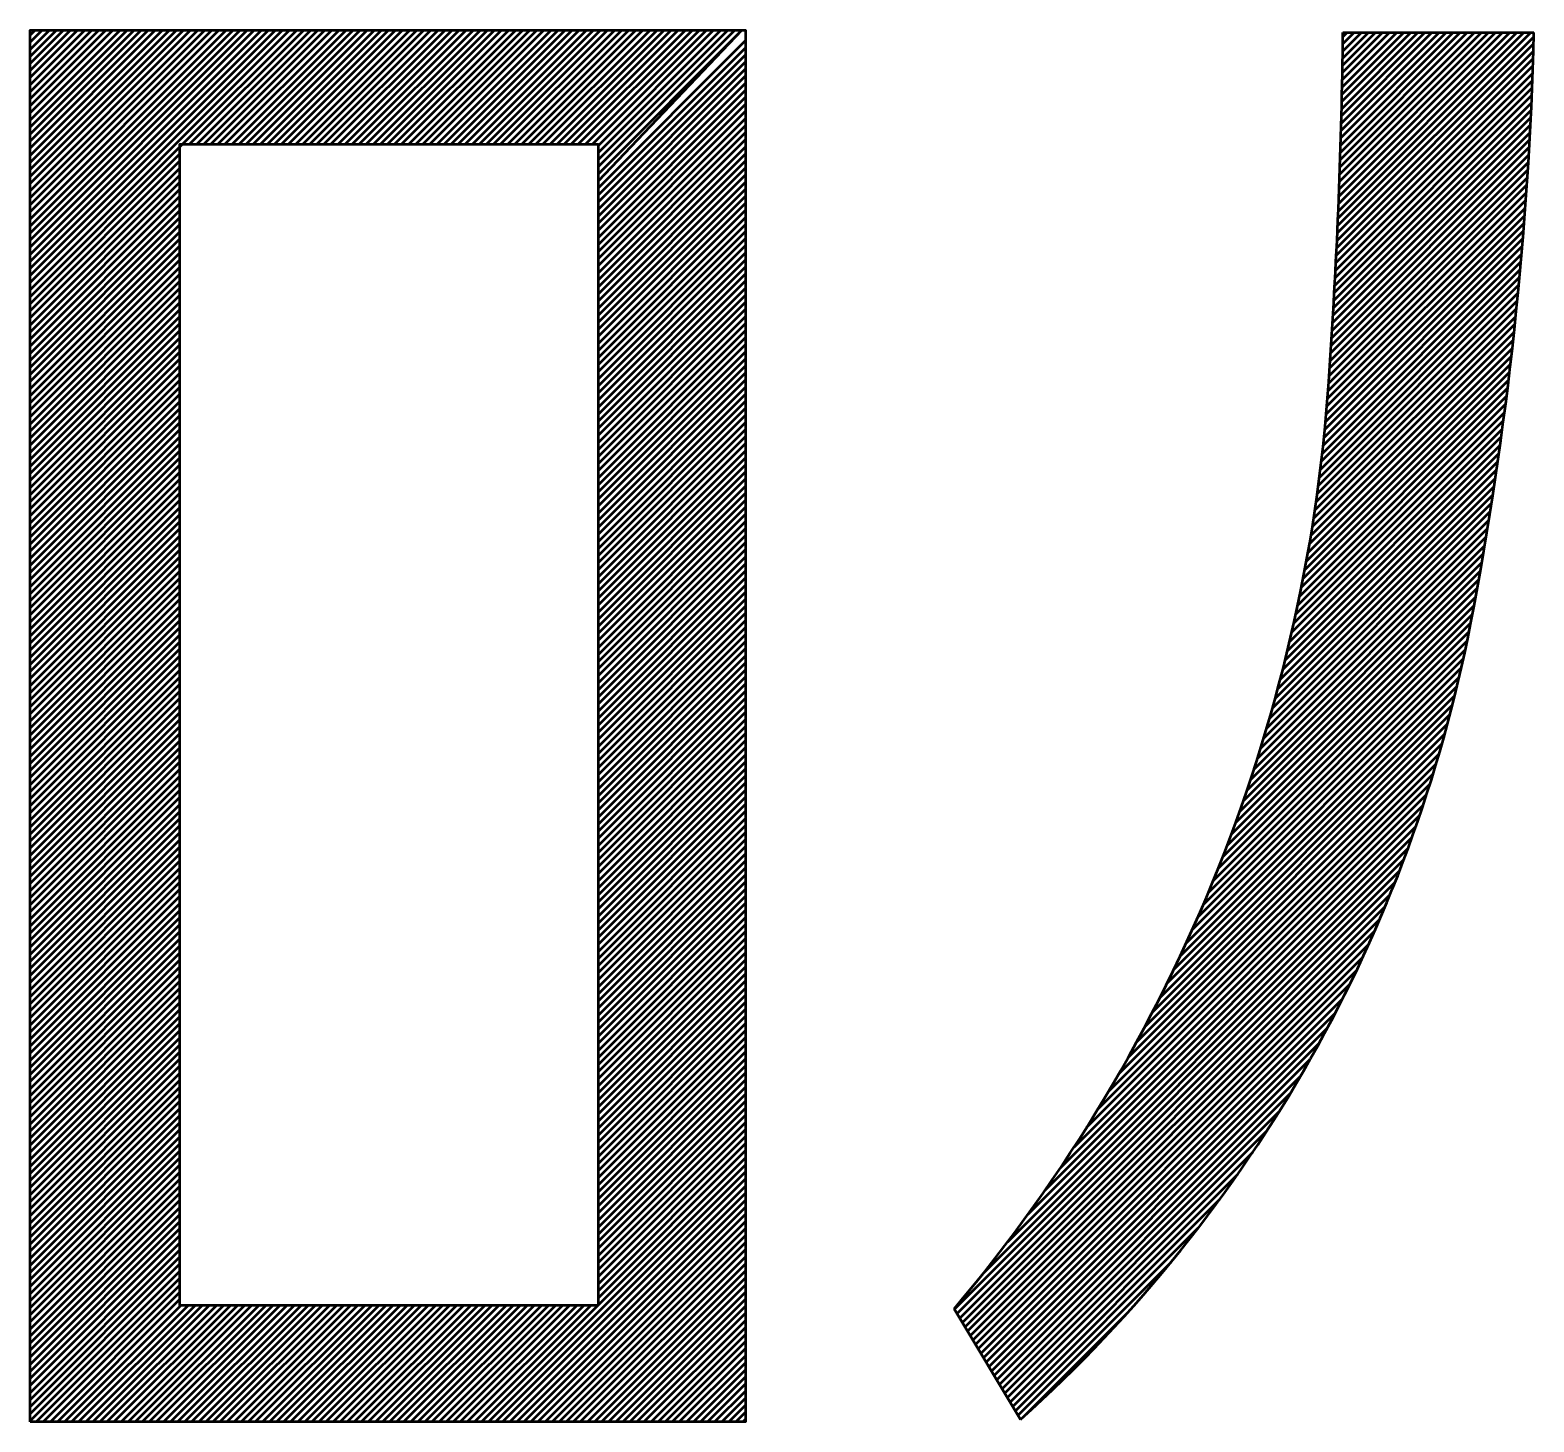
# Model space of a CAD drawing. Units: millimetres at full size, sheet at 1:50. Extents: x -14288 to 14412, y -10089 to 9986.
# Drawn here: x -1532.1 to -1262.2, y -9144.7 to -8895 of the extents above; entities that cross this region are included whole.
import ezdxf

# ---------------------------------------------------------------- set-up
doc = ezdxf.new("R2010")
doc.units = ezdxf.units.MM
doc.header["$LTSCALE"] = 50
doc.layers.add('2-8_図枠', color=251, linetype='Continuous', lineweight=50)

msp = doc.modelspace()

# ---------------------------------------------------------------- linework, layer by layer
at = {"layer": '2-8_図枠'}
for p, q in [((-1532.1, -8941.6), (-1485.52, -8895.02)), ((-1532.1, -8940.33), (-1486.79, -8895.02)), ((-1532.1, -8939.06), (-1488.06, -8895.02)), ((-1532.1, -8937.8), (-1489.32, -8895.02)), ((-1532.1, -8936.53), (-1490.59, -8895.02)), ((-1532.1, -8935.26), (-1491.86, -8895.02)), ((-1532.1, -8933.99), (-1493.13, -8895.02)), ((-1532.1, -8932.72), (-1494.4, -8895.02)), ((-1532.1, -8931.45), (-1495.67, -8895.02)), ((-1532.1, -8930.18), (-1496.93, -8895.02)), ((-1532.1, -8928.92), (-1498.2, -8895.02)), ((-1532.1, -8927.65), (-1499.47, -8895.02)), ((-1532.1, -8926.38), (-1500.74, -8895.02)), ((-1532.1, -8925.11), (-1502.01, -8895.02)), ((-1532.1, -8923.84), (-1503.28, -8895.02)), ((-1532.1, -8922.57), (-1504.55, -8895.02)), ((-1532.1, -8921.31), (-1505.81, -8895.02)), ((-1532.1, -8920.04), (-1507.08, -8895.02)), ((-1532.1, -8918.77), (-1508.35, -8895.02)), ((-1532.1, -8917.5), (-1509.62, -8895.02)), ((-1532.1, -8916.23), (-1510.89, -8895.02)), ((-1532.1, -8914.96), (-1512.16, -8895.02)), ((-1532.1, -8913.7), (-1513.42, -8895.02)), ((-1532.1, -8912.43), (-1514.69, -8895.02)), ((-1532.1, -8911.16), (-1515.96, -8895.02)), ((-1532.1, -8909.89), (-1517.23, -8895.02)), ((-1532.1, -8908.62), (-1518.5, -8895.02)), ((-1532.1, -8907.35), (-1519.77, -8895.02)), ((-1532.1, -8906.09), (-1521.03, -8895.02)), ((-1532.1, -8904.82), (-1522.3, -8895.02)), ((-1532.1, -8903.55), (-1523.57, -8895.02)), ((-1532.1, -8902.28), (-1524.84, -8895.02)), ((-1532.1, -8901.01), (-1526.11, -8895.02)), ((-1532.1, -8899.74), (-1527.38, -8895.02)), ((-1532.1, -8898.48), (-1528.64, -8895.02)), ((-1532.1, -8897.21), (-1529.91, -8895.02)), ((-1532.1, -8895.94), (-1531.18, -8895.02)), ((-1504.73, -8915.49), (-1484.25, -8895.02)), ((-1503.46, -8915.49), (-1482.98, -8895.02)), ((-1502.19, -8915.49), (-1481.71, -8895.02)), ((-1500.92, -8915.49), (-1480.45, -8895.02)), ((-1499.65, -8915.49), (-1479.18, -8895.02)), ((-1498.38, -8915.49), (-1477.91, -8895.02)), ((-1497.12, -8915.49), (-1476.64, -8895.02)), ((-1495.85, -8915.49), (-1475.37, -8895.02)), ((-1494.58, -8915.49), (-1474.1, -8895.02)), ((-1493.31, -8915.49), (-1472.84, -8895.02)), ((-1492.04, -8915.49), (-1471.57, -8895.02)), ((-1490.77, -8915.49), (-1470.3, -8895.02)), ((-1489.51, -8915.49), (-1469.03, -8895.02)), ((-1488.24, -8915.49), (-1467.76, -8895.02)), ((-1486.97, -8915.49), (-1466.49, -8895.02)), ((-1485.7, -8915.49), (-1465.23, -8895.02)), ((-1484.43, -8915.49), (-1463.96, -8895.02)), ((-1483.16, -8915.49), (-1462.69, -8895.02)), ((-1481.9, -8915.49), (-1461.42, -8895.02)), ((-1480.63, -8915.49), (-1460.15, -8895.02)), ((-1479.36, -8915.49), (-1458.88, -8895.02)), ((-1478.09, -8915.49), (-1457.62, -8895.02)), ((-1476.82, -8915.49), (-1456.35, -8895.02)), ((-1475.55, -8915.49), (-1455.08, -8895.02)), ((-1474.28, -8915.49), (-1453.81, -8895.02)), ((-1473.02, -8915.49), (-1452.54, -8895.02)), ((-1471.75, -8915.49), (-1451.27, -8895.02)), ((-1470.48, -8915.49), (-1450.01, -8895.02)), ((-1469.21, -8915.49), (-1448.74, -8895.02)), ((-1467.94, -8915.49), (-1447.47, -8895.02)), ((-1466.67, -8915.49), (-1446.2, -8895.02)), ((-1465.41, -8915.49), (-1444.93, -8895.02)), ((-1464.14, -8915.49), (-1443.66, -8895.02)), ((-1462.87, -8915.49), (-1442.39, -8895.02)), ((-1461.6, -8915.49), (-1441.13, -8895.02)), ((-1460.33, -8915.49), (-1439.86, -8895.02)), ((-1459.06, -8915.49), (-1438.59, -8895.02)), ((-1457.8, -8915.49), (-1437.32, -8895.02)), ((-1456.53, -8915.49), (-1436.05, -8895.02)), ((-1455.26, -8915.49), (-1434.78, -8895.02)), ((-1453.99, -8915.49), (-1433.52, -8895.02)), ((-1452.72, -8915.49), (-1432.25, -8895.02)), ((-1451.45, -8915.49), (-1430.98, -8895.02)), ((-1450.19, -8915.49), (-1429.71, -8895.02)), ((-1448.92, -8915.49), (-1428.44, -8895.02)), ((-1447.65, -8915.49), (-1427.17, -8895.02)), ((-1446.38, -8915.49), (-1425.91, -8895.02)), ((-1445.11, -8915.49), (-1424.64, -8895.02)), ((-1443.84, -8915.49), (-1423.37, -8895.02)), ((-1442.58, -8915.49), (-1422.1, -8895.02)), ((-1441.31, -8915.49), (-1420.83, -8895.02)), ((-1440.04, -8915.49), (-1419.56, -8895.02)), ((-1438.77, -8915.49), (-1418.3, -8895.02)), ((-1437.5, -8915.49), (-1417.03, -8895.02)), ((-1436.23, -8915.49), (-1415.76, -8895.02)), ((-1434.97, -8915.49), (-1414.49, -8895.02)), ((-1433.7, -8915.49), (-1413.22, -8895.02)), ((-1432.43, -8915.49), (-1411.95, -8895.02)), ((-1431.16, -8915.49), (-1410.69, -8895.02)), ((-1404.34, -8895.02), (-1430.16, -8922.11)), ((-1430.16, -8920.84), (-1404.34, -8895.02)), ((-1430.16, -8919.57), (-1405.61, -8895.02)), ((-1430.16, -8918.3), (-1406.88, -8895.02)), ((-1430.16, -8917.04), (-1408.15, -8895.02)), ((-1430.16, -8915.77), (-1409.42, -8895.02)), ((-1297.47, -8931.47), (-1262.2, -8896.21)), ((-1297.41, -8930.14), (-1262.72, -8895.46)), ((-1297.35, -8928.81), (-1263.99, -8895.46)), ((-1297.29, -8927.49), (-1265.26, -8895.46)), ((-1297.24, -8926.17), (-1266.53, -8895.46)), ((-1297.18, -8924.85), (-1267.8, -8895.46)), ((-1297.13, -8923.53), (-1269.06, -8895.46)), ((-1297.08, -8922.21), (-1270.33, -8895.46)), ((-1297.04, -8920.89), (-1271.6, -8895.46)), ((-1296.99, -8919.58), (-1272.87, -8895.46)), ((-1296.95, -8918.27), (-1274.14, -8895.46)), ((-1296.91, -8916.96), (-1275.41, -8895.46)), ((-1296.87, -8915.65), (-1276.67, -8895.46)), ((-1296.83, -8914.34), (-1277.94, -8895.46)), ((-1296.79, -8913.04), (-1279.21, -8895.46)), ((-1296.75, -8911.73), (-1280.48, -8895.46)), ((-1296.72, -8910.43), (-1281.75, -8895.46)), ((-1296.69, -8909.13), (-1283.02, -8895.46)), ((-1296.66, -8907.83), (-1284.29, -8895.46)), ((-1296.63, -8906.53), (-1285.55, -8895.46)), ((-1296.6, -8905.24), (-1286.82, -8895.46)), ((-1296.58, -8903.95), (-1288.09, -8895.46)), ((-1296.56, -8902.65), (-1289.36, -8895.46)), ((-1296.53, -8901.36), (-1290.63, -8895.46)), ((-1296.51, -8900.08), (-1291.9, -8895.46)), ((-1296.5, -8898.79), (-1293.16, -8895.46)), ((-1296.48, -8897.5), (-1294.43, -8895.46)), ((-1296.46, -8895.46), (-1262.19, -8895.46)), ((-1296.46, -8896.22), (-1295.7, -8895.46)), ((-1430.16, -8923.38), (-1403.7, -8896.91)), ((-1430.16, -8924.65), (-1403.7, -8898.18)), ((-1297.59, -8934.13), (-1262.28, -8898.82)), ((-1297.53, -8932.8), (-1262.24, -8897.51)), ((-1430.16, -8925.91), (-1403.7, -8899.45)), ((-1430.16, -8927.18), (-1403.7, -8900.71)), ((-1297.72, -8936.8), (-1262.36, -8901.44)), ((-1297.66, -8935.46), (-1262.32, -8900.13)), ((-1430.16, -8928.45), (-1403.7, -8901.98)), ((-1430.16, -8929.72), (-1403.7, -8903.25)), ((-1297.86, -8939.48), (-1262.46, -8904.07)), ((-1297.79, -8938.14), (-1262.41, -8902.75)), ((-1430.16, -8930.99), (-1403.7, -8904.52)), ((-1430.16, -8932.26), (-1403.7, -8905.79)), ((-1430.16, -8933.52), (-1403.7, -8907.06)), ((-1298.01, -8942.16), (-1262.56, -8906.71)), ((-1297.94, -8940.82), (-1262.51, -8905.39)), ((-1430.16, -8934.79), (-1403.7, -8908.33)), ((-1430.16, -8936.06), (-1403.7, -8909.59)), ((-1298.17, -8944.85), (-1262.68, -8909.36)), ((-1298.09, -8943.51), (-1262.62, -8908.04)), ((-1430.16, -8937.33), (-1403.7, -8910.86)), ((-1430.16, -8938.6), (-1403.7, -8912.13)), ((-1298.33, -8947.55), (-1262.81, -8912.03)), ((-1298.25, -8946.2), (-1262.74, -8910.7)), ((-1430.16, -8939.87), (-1403.7, -8913.4)), ((-1430.16, -8941.13), (-1403.7, -8914.67)), ((-1298.5, -8950.26), (-1262.95, -8914.71)), ((-1298.41, -8948.9), (-1262.88, -8913.37)), ((-1532.1, -8942.87), (-1504.73, -8915.49)), ((-1532.1, -8944.14), (-1505.2, -8917.23)), ((-1430.16, -8942.4), (-1403.7, -8915.94)), ((-1430.16, -8943.67), (-1403.7, -8917.2)), ((-1298.68, -8952.97), (-1263.1, -8917.4)), ((-1298.59, -8951.61), (-1263.02, -8916.05)), ((-1532.1, -8945.41), (-1505.2, -8918.5)), ((-1532.1, -8946.67), (-1505.2, -8919.77)), ((-1430.16, -8944.94), (-1403.7, -8918.47)), ((-1430.16, -8946.21), (-1403.7, -8919.74)), ((-1298.86, -8955.69), (-1263.26, -8920.1)), ((-1298.77, -8954.33), (-1263.18, -8918.74)), ((-1532.1, -8947.94), (-1505.2, -8921.04)), ((-1532.1, -8949.21), (-1505.2, -8922.31)), ((-1430.16, -8947.48), (-1403.7, -8921.01)), ((-1430.16, -8948.74), (-1403.7, -8922.28)), ((-1299.03, -8958.4), (-1263.44, -8922.81)), ((-1298.94, -8957.04), (-1263.35, -8921.45)), ((-1532.1, -8950.48), (-1505.2, -8923.57)), ((-1532.1, -8951.75), (-1505.2, -8924.84)), ((-1430.16, -8950.01), (-1403.7, -8923.55)), ((-1430.16, -8951.28), (-1403.7, -8924.81)), ((-1430.16, -8952.55), (-1403.7, -8926.08)), ((-1299.23, -8961.13), (-1263.63, -8925.53)), ((-1299.12, -8959.76), (-1263.53, -8924.17)), ((-1532.1, -8953.02), (-1505.2, -8926.11)), ((-1532.1, -8954.28), (-1505.2, -8927.38)), ((-1532.1, -8955.55), (-1505.2, -8928.65)), ((-1430.16, -8953.82), (-1403.7, -8927.35)), ((-1430.16, -8955.09), (-1403.7, -8928.62)), ((-1299.46, -8963.9), (-1263.83, -8928.27)), ((-1299.34, -8962.51), (-1263.72, -8926.9)), ((-1532.1, -8956.82), (-1505.2, -8929.92)), ((-1532.1, -8958.09), (-1505.2, -8931.19)), ((-1430.16, -8956.35), (-1403.7, -8929.89)), ((-1430.16, -8957.62), (-1403.7, -8931.16)), ((-1299.72, -8966.7), (-1264.04, -8931.02)), ((-1299.58, -8965.29), (-1263.93, -8929.64)), ((-1532.1, -8959.36), (-1505.2, -8932.45)), ((-1532.1, -8960.63), (-1505.2, -8933.72)), ((-1430.16, -8958.89), (-1403.7, -8932.42)), ((-1430.16, -8960.16), (-1403.7, -8933.69)), ((-1300.01, -8969.52), (-1264.27, -8933.78)), ((-1299.86, -8968.1), (-1264.15, -8932.4)), ((-1532.1, -8961.89), (-1505.2, -8934.99)), ((-1532.1, -8963.16), (-1505.2, -8936.26)), ((-1430.16, -8961.43), (-1403.7, -8934.96)), ((-1430.16, -8962.7), (-1403.7, -8936.23)), ((-1300.33, -8972.38), (-1264.5, -8936.56)), ((-1300.16, -8970.95), (-1264.38, -8935.17)), ((-1532.1, -8964.43), (-1505.2, -8937.53)), ((-1532.1, -8965.7), (-1505.2, -8938.8)), ((-1430.16, -8963.96), (-1403.7, -8937.5)), ((-1430.16, -8965.23), (-1403.7, -8938.77)), ((-1300.68, -8975.27), (-1264.76, -8939.35)), ((-1300.5, -8973.82), (-1264.63, -8937.95)), ((-1532.1, -8966.97), (-1505.2, -8940.06)), ((-1532.1, -8968.24), (-1505.2, -8941.33)), ((-1430.16, -8966.5), (-1403.7, -8940.03)), ((-1430.16, -8967.77), (-1403.7, -8941.3)), ((-1301.07, -8978.2), (-1265.02, -8942.15)), ((-1300.87, -8976.73), (-1264.89, -8940.74)), ((-1532.1, -8969.5), (-1505.2, -8942.6)), ((-1532.1, -8970.77), (-1505.2, -8943.87)), ((-1430.16, -8969.04), (-1403.7, -8942.57)), ((-1430.16, -8970.31), (-1403.7, -8943.84)), ((-1301.5, -8981.16), (-1265.3, -8944.96)), ((-1301.28, -8979.67), (-1265.16, -8943.55)), ((-1532.1, -8972.04), (-1505.2, -8945.14)), ((-1532.1, -8973.31), (-1505.2, -8946.41)), ((-1532.1, -8974.58), (-1505.2, -8947.67)), ((-1430.16, -8971.58), (-1403.7, -8945.11)), ((-1430.16, -8972.84), (-1403.7, -8946.38)), ((-1430.16, -8974.11), (-1403.7, -8947.64)), ((-1301.72, -8982.65), (-1265.44, -8946.38)), ((-1532.1, -8975.85), (-1505.2, -8948.94)), ((-1532.1, -8977.11), (-1505.2, -8950.21)), ((-1430.16, -8975.38), (-1403.7, -8948.91)), ((-1430.16, -8976.65), (-1403.7, -8950.18)), ((-1302.2, -8985.67), (-1265.74, -8949.21)), ((-1301.96, -8984.16), (-1265.59, -8947.79)), ((-1532.1, -8978.38), (-1505.2, -8951.48)), ((-1532.1, -8979.65), (-1505.2, -8952.75)), ((-1430.16, -8977.92), (-1403.7, -8951.45)), ((-1430.16, -8979.19), (-1403.7, -8952.72)), ((-1302.73, -8988.73), (-1266.06, -8952.06)), ((-1302.46, -8987.2), (-1265.9, -8950.64)), ((-1532.1, -8980.92), (-1505.2, -8954.02)), ((-1532.1, -8982.19), (-1505.2, -8955.28)), ((-1430.16, -8980.45), (-1403.7, -8953.99)), ((-1430.16, -8981.72), (-1403.7, -8955.25)), ((-1303.29, -8991.83), (-1266.38, -8954.93)), ((-1303, -8990.28), (-1266.22, -8953.49)), ((-1532.1, -8983.46), (-1505.2, -8956.55)), ((-1532.1, -8984.73), (-1505.2, -8957.82)), ((-1430.16, -8982.99), (-1403.7, -8956.52)), ((-1430.16, -8984.26), (-1403.7, -8957.79)), ((-1303.9, -8994.98), (-1266.73, -8957.81)), ((-1303.59, -8993.4), (-1266.55, -8956.36)), ((-1532.1, -8985.99), (-1505.2, -8959.09)), ((-1532.1, -8987.26), (-1505.2, -8960.36)), ((-1430.16, -8985.53), (-1403.7, -8959.06)), ((-1430.16, -8986.8), (-1403.7, -8960.33)), ((-1304.55, -8998.17), (-1267.08, -8960.7)), ((-1304.22, -8996.57), (-1266.9, -8959.25)), ((-1532.1, -8988.53), (-1505.2, -8961.63)), ((-1532.1, -8989.8), (-1505.2, -8962.89)), ((-1430.16, -8988.06), (-1403.7, -8961.6)), ((-1430.16, -8989.33), (-1403.7, -8962.87)), ((-1305.26, -9001.41), (-1267.46, -8963.61)), ((-1304.9, -8999.78), (-1267.27, -8962.15)), ((-1532.1, -8991.07), (-1505.2, -8964.16)), ((-1532.1, -8992.34), (-1505.2, -8965.43)), ((-1430.16, -8990.6), (-1403.7, -8964.13)), ((-1430.16, -8991.87), (-1403.7, -8965.4)), ((-1306.01, -9004.7), (-1267.84, -8966.53)), ((-1305.63, -9003.05), (-1267.65, -8965.07)), ((-1532.1, -8993.6), (-1505.2, -8966.7)), ((-1532.1, -8994.87), (-1505.2, -8967.97)), ((-1532.1, -8996.14), (-1505.2, -8969.24)), ((-1430.16, -8993.14), (-1403.7, -8966.67)), ((-1430.16, -8994.41), (-1403.7, -8967.94)), ((-1430.16, -8995.67), (-1403.7, -8969.21)), ((-1306.41, -9006.36), (-1268.04, -8968)), ((-1532.1, -8997.41), (-1505.2, -8970.5)), ((-1532.1, -8998.68), (-1505.2, -8971.77)), ((-1430.16, -8996.94), (-1403.7, -8970.48)), ((-1430.16, -8998.21), (-1403.7, -8971.74)), ((-1307.24, -9009.74), (-1268.46, -8970.95)), ((-1306.82, -9008.04), (-1268.25, -8969.47)), ((-1532.1, -8999.95), (-1505.2, -8973.04)), ((-1532.1, -9001.21), (-1505.2, -8974.31)), ((-1430.16, -8999.48), (-1403.7, -8973.01)), ((-1430.16, -9000.75), (-1403.7, -8974.28)), ((-1308.14, -9013.17), (-1268.88, -8973.91)), ((-1307.68, -9011.45), (-1268.67, -8972.43)), ((-1532.1, -9002.48), (-1505.2, -8975.58)), ((-1532.1, -9003.75), (-1505.2, -8976.85)), ((-1430.16, -9002.02), (-1403.7, -8975.55)), ((-1430.16, -9003.28), (-1403.7, -8976.82)), ((-1309.1, -9016.67), (-1269.33, -8976.89)), ((-1308.61, -9014.91), (-1269.1, -8975.4)), ((-1532.1, -9005.02), (-1505.2, -8978.11)), ((-1532.1, -9006.29), (-1505.2, -8979.38)), ((-1430.16, -9004.55), (-1403.7, -8978.09)), ((-1430.16, -9005.82), (-1403.7, -8979.35)), ((-1310.13, -9020.23), (-1269.79, -8979.89)), ((-1309.6, -9018.44), (-1269.56, -8978.39)), ((-1532.1, -9007.56), (-1505.2, -8980.65)), ((-1532.1, -9008.82), (-1505.2, -8981.92)), ((-1430.16, -9007.09), (-1403.7, -8980.62)), ((-1430.16, -9008.36), (-1403.7, -8981.89)), ((-1310.67, -9022.04), (-1270.02, -8981.4)), ((-1532.1, -9010.09), (-1505.2, -8983.19)), ((-1532.1, -9011.36), (-1505.2, -8984.46)), ((-1430.16, -9009.63), (-1403.7, -8983.16)), ((-1430.16, -9010.89), (-1403.7, -8984.43)), ((-1311.8, -9025.71), (-1270.51, -8984.42)), ((-1311.22, -9023.87), (-1270.27, -8982.91)), ((-1532.1, -9012.63), (-1505.2, -8985.73)), ((-1532.1, -9013.9), (-1505.2, -8986.99)), ((-1430.16, -9012.16), (-1403.7, -8985.7)), ((-1430.16, -9013.43), (-1403.7, -8986.96)), ((-1313.02, -9029.47), (-1271.01, -8987.46)), ((-1312.4, -9027.58), (-1270.76, -8985.94)), ((-1532.1, -9015.17), (-1505.2, -8988.26)), ((-1532.1, -9016.43), (-1505.2, -8989.53)), ((-1532.1, -9017.7), (-1505.2, -8990.8)), ((-1430.16, -9014.7), (-1403.7, -8988.23)), ((-1430.16, -9015.97), (-1403.7, -8989.5)), ((-1430.16, -9017.24), (-1403.7, -8990.77)), ((-1314.33, -9033.31), (-1271.54, -8990.52)), ((-1313.66, -9031.38), (-1271.27, -8988.99)), ((-1532.1, -9018.97), (-1505.2, -8992.07)), ((-1532.1, -9020.24), (-1505.2, -8993.34)), ((-1430.16, -9018.5), (-1403.7, -8992.04)), ((-1430.16, -9019.77), (-1403.7, -8993.31)), ((-1315.02, -9035.27), (-1271.8, -8992.05)), ((-1532.1, -9021.51), (-1505.2, -8994.6)), ((-1532.1, -9022.78), (-1505.2, -8995.87)), ((-1430.16, -9021.04), (-1403.7, -8994.57)), ((-1430.16, -9022.31), (-1403.7, -8995.84)), ((-1316.47, -9039.26), (-1272.35, -8995.14)), ((-1315.73, -9037.25), (-1272.08, -8993.6)), ((-1532.1, -9024.04), (-1505.2, -8997.14)), ((-1532.1, -9025.31), (-1505.2, -8998.41)), ((-1430.16, -9023.58), (-1403.7, -8997.11)), ((-1430.16, -9024.85), (-1403.7, -8998.38)), ((-1318.03, -9043.36), (-1272.92, -8998.24)), ((-1317.24, -9041.29), (-1272.63, -8996.69)), ((-1532.1, -9026.58), (-1505.2, -8999.68)), ((-1532.1, -9027.85), (-1505.2, -9000.95)), ((-1430.16, -9026.12), (-1403.7, -8999.65)), ((-1430.16, -9027.38), (-1403.7, -9000.92)), ((-1319.72, -9047.58), (-1273.51, -9001.37)), ((-1318.86, -9045.45), (-1273.21, -8999.8)), ((-1532.1, -9029.12), (-1505.2, -9002.21)), ((-1532.1, -9030.39), (-1505.2, -9003.48)), ((-1430.16, -9028.65), (-1403.7, -9002.18)), ((-1430.16, -9029.92), (-1403.7, -9003.45)), ((-1320.61, -9049.74), (-1273.81, -9002.94)), ((-1532.1, -9031.65), (-1505.2, -9004.75)), ((-1532.1, -9032.92), (-1505.2, -9006.02)), ((-1430.16, -9031.19), (-1403.7, -9004.72)), ((-1430.16, -9032.46), (-1403.7, -9005.99)), ((-1322.51, -9054.17), (-1274.47, -9006.14)), ((-1321.54, -9051.94), (-1274.13, -9004.53)), ((-1532.1, -9034.19), (-1505.2, -9007.29)), ((-1532.1, -9035.46), (-1505.2, -9008.56)), ((-1430.16, -9033.73), (-1403.7, -9007.26)), ((-1430.16, -9034.99), (-1403.7, -9008.53)), ((-1324.57, -9058.77), (-1275.18, -9009.38)), ((-1323.52, -9056.45), (-1274.82, -9007.75)), ((-1532.1, -9036.73), (-1505.2, -9009.82)), ((-1532.1, -9038), (-1505.2, -9011.09)), ((-1532.1, -9039.27), (-1505.2, -9012.36)), ((-1430.16, -9036.26), (-1403.7, -9009.8)), ((-1430.16, -9037.53), (-1403.7, -9011.06)), ((-1430.16, -9038.8), (-1403.7, -9012.33)), ((-1325.67, -9061.14), (-1275.55, -9011.03)), ((-1532.1, -9040.53), (-1505.2, -9013.63)), ((-1532.1, -9041.8), (-1505.2, -9014.9)), ((-1430.16, -9040.07), (-1403.7, -9013.6)), ((-1430.16, -9041.34), (-1403.7, -9014.87)), ((-1328.02, -9066.03), (-1276.35, -9014.36)), ((-1326.82, -9063.56), (-1275.95, -9012.69)), ((-1532.1, -9043.07), (-1505.2, -9016.17)), ((-1532.1, -9044.34), (-1505.2, -9017.43)), ((-1430.16, -9042.6), (-1403.7, -9016.14)), ((-1430.16, -9043.87), (-1403.7, -9017.41)), ((-1330.61, -9071.16), (-1277.21, -9017.76)), ((-1329.28, -9068.56), (-1276.77, -9016.05)), ((-1532.1, -9045.61), (-1505.2, -9018.7)), ((-1532.1, -9046.88), (-1505.2, -9019.97)), ((-1430.16, -9045.14), (-1403.7, -9018.67)), ((-1430.16, -9046.41), (-1403.7, -9019.94)), ((-1332.01, -9073.83), (-1277.67, -9019.48)), ((-1532.1, -9048.14), (-1505.2, -9021.24)), ((-1532.1, -9049.41), (-1505.2, -9022.51)), ((-1430.16, -9047.68), (-1403.7, -9021.21)), ((-1430.16, -9048.95), (-1403.7, -9022.48)), ((-1335.06, -9079.41), (-1278.64, -9022.99)), ((-1333.49, -9076.58), (-1278.14, -9021.23)), ((-1532.1, -9050.68), (-1505.2, -9023.78)), ((-1532.1, -9051.95), (-1505.2, -9025.04)), ((-1430.16, -9050.21), (-1403.7, -9023.75)), ((-1430.16, -9051.48), (-1403.7, -9025.02)), ((-1336.73, -9082.35), (-1279.15, -9024.77)), ((-1532.1, -9053.22), (-1505.2, -9026.31)), ((-1532.1, -9054.49), (-1505.2, -9027.58)), ((-1430.16, -9052.75), (-1403.7, -9026.28)), ((-1430.16, -9054.02), (-1403.7, -9027.55)), ((-1340.42, -9088.57), (-1280.23, -9028.39)), ((-1338.51, -9085.39), (-1279.68, -9026.57)), ((-1532.1, -9055.75), (-1505.2, -9028.85)), ((-1532.1, -9057.02), (-1505.2, -9030.12)), ((-1430.16, -9055.29), (-1403.7, -9028.82)), ((-1430.16, -9056.56), (-1403.7, -9030.09)), ((-1342.48, -9091.9), (-1280.8, -9030.23)), ((-1532.1, -9058.29), (-1505.2, -9031.39)), ((-1532.1, -9059.56), (-1505.2, -9032.65)), ((-1532.1, -9060.83), (-1505.2, -9033.92)), ((-1430.16, -9057.82), (-1403.7, -9031.36)), ((-1430.16, -9059.09), (-1403.7, -9032.63)), ((-1430.16, -9060.36), (-1403.7, -9033.89)), ((-1347.18, -9099.14), (-1282.02, -9033.98)), ((-1344.72, -9095.41), (-1281.4, -9032.09)), ((-1532.1, -9062.1), (-1505.2, -9035.19)), ((-1532.1, -9063.36), (-1505.2, -9036.46)), ((-1430.16, -9061.63), (-1403.7, -9035.16)), ((-1430.16, -9062.9), (-1403.7, -9036.43)), ((-1349.92, -9103.14), (-1282.66, -9035.89)), ((-1532.1, -9064.63), (-1505.2, -9037.73)), ((-1532.1, -9065.9), (-1505.2, -9039)), ((-1430.16, -9064.17), (-1403.7, -9037.7)), ((-1430.16, -9065.43), (-1403.7, -9038.97)), ((-1353.02, -9107.51), (-1283.33, -9037.83)), ((-1532.1, -9067.17), (-1505.2, -9040.27)), ((-1532.1, -9068.44), (-1505.2, -9041.53)), ((-1430.16, -9066.7), (-1403.7, -9040.24)), ((-1430.16, -9067.97), (-1403.7, -9041.5)), ((-1361.03, -9118.06), (-1284.76, -9041.79)), ((-1356.63, -9112.39), (-1284.03, -9039.8)), ((-1532.1, -9069.71), (-1505.2, -9042.8)), ((-1532.1, -9070.97), (-1505.2, -9044.07)), ((-1430.16, -9069.24), (-1403.7, -9042.77)), ((-1430.16, -9070.51), (-1403.7, -9044.04)), ((-1366.2, -9124.5), (-1285.51, -9043.81)), ((-1532.1, -9072.24), (-1505.2, -9045.34)), ((-1532.1, -9073.51), (-1505.2, -9046.61)), ((-1430.16, -9071.78), (-1403.7, -9045.31)), ((-1430.16, -9073.04), (-1403.7, -9046.58)), ((-1365.72, -9125.29), (-1286.3, -9045.87)), ((-1532.1, -9074.78), (-1505.2, -9047.88)), ((-1532.1, -9076.05), (-1505.2, -9049.14)), ((-1430.16, -9074.31), (-1403.7, -9047.85)), ((-1430.16, -9075.58), (-1403.7, -9049.11)), ((-1365.25, -9126.08), (-1287.12, -9047.96)), ((-1364.77, -9126.88), (-1287.98, -9050.08)), ((-1532.1, -9077.32), (-1505.2, -9050.41)), ((-1532.1, -9078.58), (-1505.2, -9051.68)), ((-1430.16, -9076.85), (-1403.7, -9050.38)), ((-1430.16, -9078.12), (-1403.7, -9051.65)), ((-1430.16, -9079.39), (-1403.7, -9052.92)), ((-1364.29, -9127.67), (-1288.87, -9052.25)), ((-1532.1, -9079.85), (-1505.2, -9052.95)), ((-1532.1, -9081.12), (-1505.2, -9054.22)), ((-1532.1, -9082.39), (-1505.2, -9055.49)), ((-1430.16, -9080.66), (-1403.7, -9054.19)), ((-1430.16, -9081.92), (-1403.7, -9055.46)), ((-1363.82, -9128.46), (-1289.81, -9054.45)), ((-1532.1, -9083.66), (-1505.2, -9056.75)), ((-1532.1, -9084.93), (-1505.2, -9058.02)), ((-1430.16, -9083.19), (-1403.7, -9056.72)), ((-1430.16, -9084.46), (-1403.7, -9057.99)), ((-1363.34, -9129.25), (-1290.79, -9056.7)), ((-1532.1, -9086.19), (-1505.2, -9059.29)), ((-1532.1, -9087.46), (-1505.2, -9060.56)), ((-1430.16, -9085.73), (-1403.7, -9059.26)), ((-1430.16, -9087), (-1403.7, -9060.53)), ((-1362.87, -9130.05), (-1291.81, -9058.99)), ((-1532.1, -9088.73), (-1505.2, -9061.83)), ((-1532.1, -9090), (-1505.2, -9063.1)), ((-1430.16, -9088.27), (-1403.7, -9061.8)), ((-1430.16, -9089.53), (-1403.7, -9063.07)), ((-1362.39, -9130.84), (-1292.89, -9061.34)), ((-1361.91, -9131.63), (-1294.02, -9063.74)), ((-1532.1, -9091.27), (-1505.2, -9064.36)), ((-1532.1, -9092.54), (-1505.2, -9065.63)), ((-1430.16, -9090.8), (-1403.7, -9064.34)), ((-1430.16, -9092.07), (-1403.7, -9065.6)), ((-1361.44, -9132.42), (-1295.21, -9066.2)), ((-1532.1, -9093.81), (-1505.2, -9066.9)), ((-1532.1, -9095.07), (-1505.2, -9068.17)), ((-1430.16, -9093.34), (-1403.7, -9066.87)), ((-1430.16, -9094.61), (-1403.7, -9068.14)), ((-1360.96, -9133.22), (-1296.47, -9068.73)), ((-1532.1, -9096.34), (-1505.2, -9069.44)), ((-1532.1, -9097.61), (-1505.2, -9070.71)), ((-1430.16, -9095.88), (-1403.7, -9069.41)), ((-1430.16, -9097.14), (-1403.7, -9070.68)), ((-1360.49, -9134.01), (-1297.8, -9071.32)), ((-1532.1, -9098.88), (-1505.2, -9071.97)), ((-1532.1, -9100.15), (-1505.2, -9073.24)), ((-1532.1, -9101.42), (-1505.2, -9074.51)), ((-1430.16, -9098.41), (-1403.7, -9071.95)), ((-1430.16, -9099.68), (-1403.7, -9073.21)), ((-1430.16, -9100.95), (-1403.7, -9074.48)), ((-1360.01, -9134.8), (-1299.21, -9074)), ((-1532.1, -9102.68), (-1505.2, -9075.78)), ((-1532.1, -9103.95), (-1505.2, -9077.05)), ((-1430.16, -9102.22), (-1403.7, -9075.75)), ((-1430.16, -9103.49), (-1403.7, -9077.02)), ((-1359.53, -9135.59), (-1300.71, -9076.77)), ((-1532.1, -9105.22), (-1505.2, -9078.32)), ((-1532.1, -9106.49), (-1505.2, -9079.58)), ((-1430.16, -9104.75), (-1403.7, -9078.29)), ((-1430.16, -9106.02), (-1403.7, -9079.56)), ((-1359.06, -9136.39), (-1302.32, -9079.64)), ((-1532.1, -9107.76), (-1505.2, -9080.85)), ((-1532.1, -9109.03), (-1505.2, -9082.12)), ((-1430.16, -9107.29), (-1403.7, -9080.82)), ((-1430.16, -9108.56), (-1403.7, -9082.09)), ((-1358.58, -9137.18), (-1304.04, -9082.63)), ((-1532.1, -9110.29), (-1505.2, -9083.39)), ((-1532.1, -9111.56), (-1505.2, -9084.66)), ((-1430.16, -9109.83), (-1403.7, -9083.36)), ((-1430.16, -9111.1), (-1403.7, -9084.63)), ((-1532.1, -9112.83), (-1505.2, -9085.93)), ((-1532.1, -9114.1), (-1505.2, -9087.19)), ((-1430.16, -9112.36), (-1403.7, -9085.9)), ((-1430.16, -9113.63), (-1403.7, -9087.17)), ((-1358.11, -9137.97), (-1305.89, -9085.76)), ((-1532.1, -9115.37), (-1505.2, -9088.46)), ((-1532.1, -9116.64), (-1505.2, -9089.73)), ((-1430.16, -9114.9), (-1403.7, -9088.43)), ((-1430.16, -9116.17), (-1403.7, -9089.7)), ((-1357.63, -9138.76), (-1307.91, -9089.04)), ((-1532.1, -9117.9), (-1505.2, -9091)), ((-1532.1, -9119.17), (-1505.2, -9092.27)), ((-1430.16, -9117.44), (-1403.7, -9090.97)), ((-1430.16, -9118.71), (-1403.7, -9092.24)), ((-1357.15, -9139.56), (-1310.12, -9092.52)), ((-1532.1, -9120.44), (-1505.2, -9093.54)), ((-1532.1, -9121.71), (-1505.2, -9094.81)), ((-1532.1, -9122.98), (-1505.2, -9096.07)), ((-1430.16, -9119.97), (-1403.7, -9093.51)), ((-1430.16, -9121.24), (-1403.7, -9094.78)), ((-1430.16, -9122.51), (-1403.7, -9096.04)), ((-1532.1, -9124.25), (-1505.2, -9097.34)), ((-1532.1, -9125.51), (-1505.2, -9098.61)), ((-1449.83, -9144.71), (-1403.7, -9098.58)), ((-1430.18, -9123.8), (-1403.7, -9097.31)), ((-1356.68, -9140.35), (-1312.57, -9096.24)), ((-1532.1, -9126.78), (-1505.2, -9099.88)), ((-1532.1, -9128.05), (-1505.2, -9101.15)), ((-1448.56, -9144.71), (-1403.7, -9099.85)), ((-1447.29, -9144.71), (-1403.7, -9101.12)), ((-1356.2, -9141.14), (-1315.34, -9100.28)), ((-1532.1, -9129.32), (-1505.2, -9102.42)), ((-1532.1, -9130.59), (-1505.2, -9103.68)), ((-1446.02, -9144.71), (-1403.7, -9102.39)), ((-1444.75, -9144.71), (-1403.7, -9103.65)), ((-1532.1, -9131.86), (-1505.2, -9104.95)), ((-1532.1, -9133.12), (-1505.2, -9106.22)), ((-1443.48, -9144.71), (-1403.7, -9104.92)), ((-1442.22, -9144.71), (-1403.7, -9106.19)), ((-1355.73, -9141.93), (-1318.53, -9104.74)), ((-1532.1, -9134.39), (-1505.2, -9107.49)), ((-1532.1, -9135.66), (-1505.2, -9108.76)), ((-1440.95, -9144.71), (-1403.7, -9107.46)), ((-1439.68, -9144.71), (-1403.7, -9108.73)), ((-1532.1, -9136.93), (-1505.2, -9110.03)), ((-1532.1, -9138.2), (-1505.2, -9111.29)), ((-1438.41, -9144.71), (-1403.7, -9110)), ((-1437.14, -9144.71), (-1403.7, -9111.26)), ((-1355.25, -9142.73), (-1322.36, -9109.84)), ((-1532.1, -9139.47), (-1505.2, -9112.56)), ((-1532.1, -9140.73), (-1505.2, -9113.83)), ((-1435.87, -9144.71), (-1403.7, -9112.53)), ((-1434.61, -9144.71), (-1403.7, -9113.8)), ((-1532.1, -9142), (-1505.2, -9115.1)), ((-1532.1, -9143.27), (-1505.2, -9116.37)), ((-1532.1, -9144.54), (-1505.2, -9117.64)), ((-1433.34, -9144.71), (-1403.7, -9115.07)), ((-1432.07, -9144.71), (-1403.7, -9116.34)), ((-1430.8, -9144.71), (-1403.7, -9117.61)), ((-1354.77, -9143.52), (-1327.3, -9116.04)), ((-1531, -9144.71), (-1505.2, -9118.9)), ((-1529.73, -9144.71), (-1505.2, -9120.17)), ((-1429.53, -9144.71), (-1403.7, -9118.88)), ((-1428.26, -9144.71), (-1403.7, -9120.14)), ((-1528.46, -9144.71), (-1505.2, -9121.44)), ((-1527.2, -9144.71), (-1505.2, -9122.71)), ((-1426.99, -9144.71), (-1403.7, -9121.41)), ((-1425.73, -9144.71), (-1403.7, -9122.68)), ((-1525.93, -9144.71), (-1505.02, -9123.8)), ((-1524.66, -9144.71), (-1503.75, -9123.8)), ((-1523.39, -9144.71), (-1502.48, -9123.8)), ((-1522.12, -9144.71), (-1501.21, -9123.8)), ((-1520.85, -9144.71), (-1499.94, -9123.8)), ((-1519.59, -9144.71), (-1498.67, -9123.8)), ((-1518.32, -9144.71), (-1497.41, -9123.8)), ((-1517.05, -9144.71), (-1496.14, -9123.8)), ((-1515.78, -9144.71), (-1494.87, -9123.8)), ((-1514.51, -9144.71), (-1493.6, -9123.8)), ((-1513.24, -9144.71), (-1492.33, -9123.8)), ((-1511.98, -9144.71), (-1491.06, -9123.8)), ((-1510.71, -9144.71), (-1489.8, -9123.8)), ((-1509.44, -9144.71), (-1488.53, -9123.8)), ((-1508.17, -9144.71), (-1487.26, -9123.8)), ((-1506.9, -9144.71), (-1485.99, -9123.8)), ((-1505.63, -9144.71), (-1484.72, -9123.8)), ((-1504.37, -9144.71), (-1483.45, -9123.8)), ((-1503.1, -9144.71), (-1482.19, -9123.8)), ((-1501.83, -9144.71), (-1480.92, -9123.8)), ((-1500.56, -9144.71), (-1479.65, -9123.8)), ((-1499.29, -9144.71), (-1478.38, -9123.8)), ((-1498.02, -9144.71), (-1477.11, -9123.8)), ((-1496.76, -9144.71), (-1475.84, -9123.8)), ((-1495.49, -9144.71), (-1474.58, -9123.8)), ((-1494.22, -9144.71), (-1473.31, -9123.8)), ((-1492.95, -9144.71), (-1472.04, -9123.8)), ((-1491.68, -9144.71), (-1470.77, -9123.8)), ((-1490.41, -9144.71), (-1469.5, -9123.8)), ((-1489.15, -9144.71), (-1468.23, -9123.8)), ((-1487.88, -9144.71), (-1466.97, -9123.8)), ((-1486.61, -9144.71), (-1465.7, -9123.8)), ((-1485.34, -9144.71), (-1464.43, -9123.8)), ((-1484.07, -9144.71), (-1463.16, -9123.8)), ((-1482.8, -9144.71), (-1461.89, -9123.8)), ((-1481.53, -9144.71), (-1460.62, -9123.8)), ((-1480.27, -9144.71), (-1459.36, -9123.8)), ((-1479, -9144.71), (-1458.09, -9123.8)), ((-1477.73, -9144.71), (-1456.82, -9123.8)), ((-1476.46, -9144.71), (-1455.55, -9123.8)), ((-1475.19, -9144.71), (-1454.28, -9123.8)), ((-1473.92, -9144.71), (-1453.01, -9123.8)), ((-1472.66, -9144.71), (-1451.74, -9123.8)), ((-1471.39, -9144.71), (-1450.48, -9123.8)), ((-1470.12, -9144.71), (-1449.21, -9123.8)), ((-1468.85, -9144.71), (-1447.94, -9123.8)), ((-1467.58, -9144.71), (-1446.67, -9123.8)), ((-1466.31, -9144.71), (-1445.4, -9123.8)), ((-1465.05, -9144.71), (-1444.13, -9123.8)), ((-1463.78, -9144.71), (-1442.87, -9123.8)), ((-1462.51, -9144.71), (-1441.6, -9123.8)), ((-1461.24, -9144.71), (-1440.33, -9123.8)), ((-1459.97, -9144.71), (-1439.06, -9123.8)), ((-1458.7, -9144.71), (-1437.79, -9123.8)), ((-1457.44, -9144.71), (-1436.52, -9123.8)), ((-1456.17, -9144.71), (-1435.26, -9123.8)), ((-1454.9, -9144.71), (-1433.99, -9123.8)), ((-1453.63, -9144.71), (-1432.72, -9123.8)), ((-1452.36, -9144.71), (-1431.45, -9123.8)), ((-1451.09, -9144.71), (-1430.18, -9123.8)), ((-1424.46, -9144.71), (-1403.7, -9123.95)), ((-1423.19, -9144.71), (-1403.7, -9125.22)), ((-1366.24, -9124.42), (-1354.32, -9144.27)), ((-1353.72, -9143.73), (-1335.16, -9125.17)), ((-1421.92, -9144.71), (-1403.7, -9126.49)), ((-1420.65, -9144.71), (-1403.7, -9127.75)), ((-1419.38, -9144.71), (-1403.7, -9129.02)), ((-1418.12, -9144.71), (-1403.7, -9130.29)), ((-1416.85, -9144.71), (-1403.7, -9131.56)), ((-1415.58, -9144.71), (-1403.7, -9132.83)), ((-1414.31, -9144.71), (-1403.7, -9134.1)), ((-1413.04, -9144.71), (-1403.7, -9135.36)), ((-1411.77, -9144.71), (-1403.7, -9136.63)), ((-1410.51, -9144.71), (-1403.7, -9137.9)), ((-1409.24, -9144.71), (-1403.7, -9139.17)), ((-1407.97, -9144.71), (-1403.7, -9140.44)), ((-1406.7, -9144.71), (-1403.7, -9141.71)), ((-1405.43, -9144.71), (-1403.7, -9142.97)), ((-1404.16, -9144.71), (-1403.7, -9144.24))]:
    msp.add_line(p, q, dxfattribs=at)
for points in [[(-1532.1, -9144.71), (-1532.1, -8895.02), (-1403.7, -8895.02), (-1403.7, -9144.71)], [(-1505.2, -9123.8), (-1505.2, -8915.49), (-1430.16, -8915.49), (-1430.16, -9123.8)]]:
    msp.add_lwpolyline(points, close=True, dxfattribs=at)
for centre, radius, start, end in [((-2319.11, -8884.77), 1022.71, 356.051, 359.401), ((-1914.75, -8879.26), 652.77, 349.2, 358.578), ((-1586.13, -8938.78), 287.77, 319.827, 356.731), ((-1526.03, -8952.87), 257.13, 311.895, 349.081)]:
    msp.add_arc(centre, radius, start, end, dxfattribs=at)

doc.saveas('drawing.dxf')
